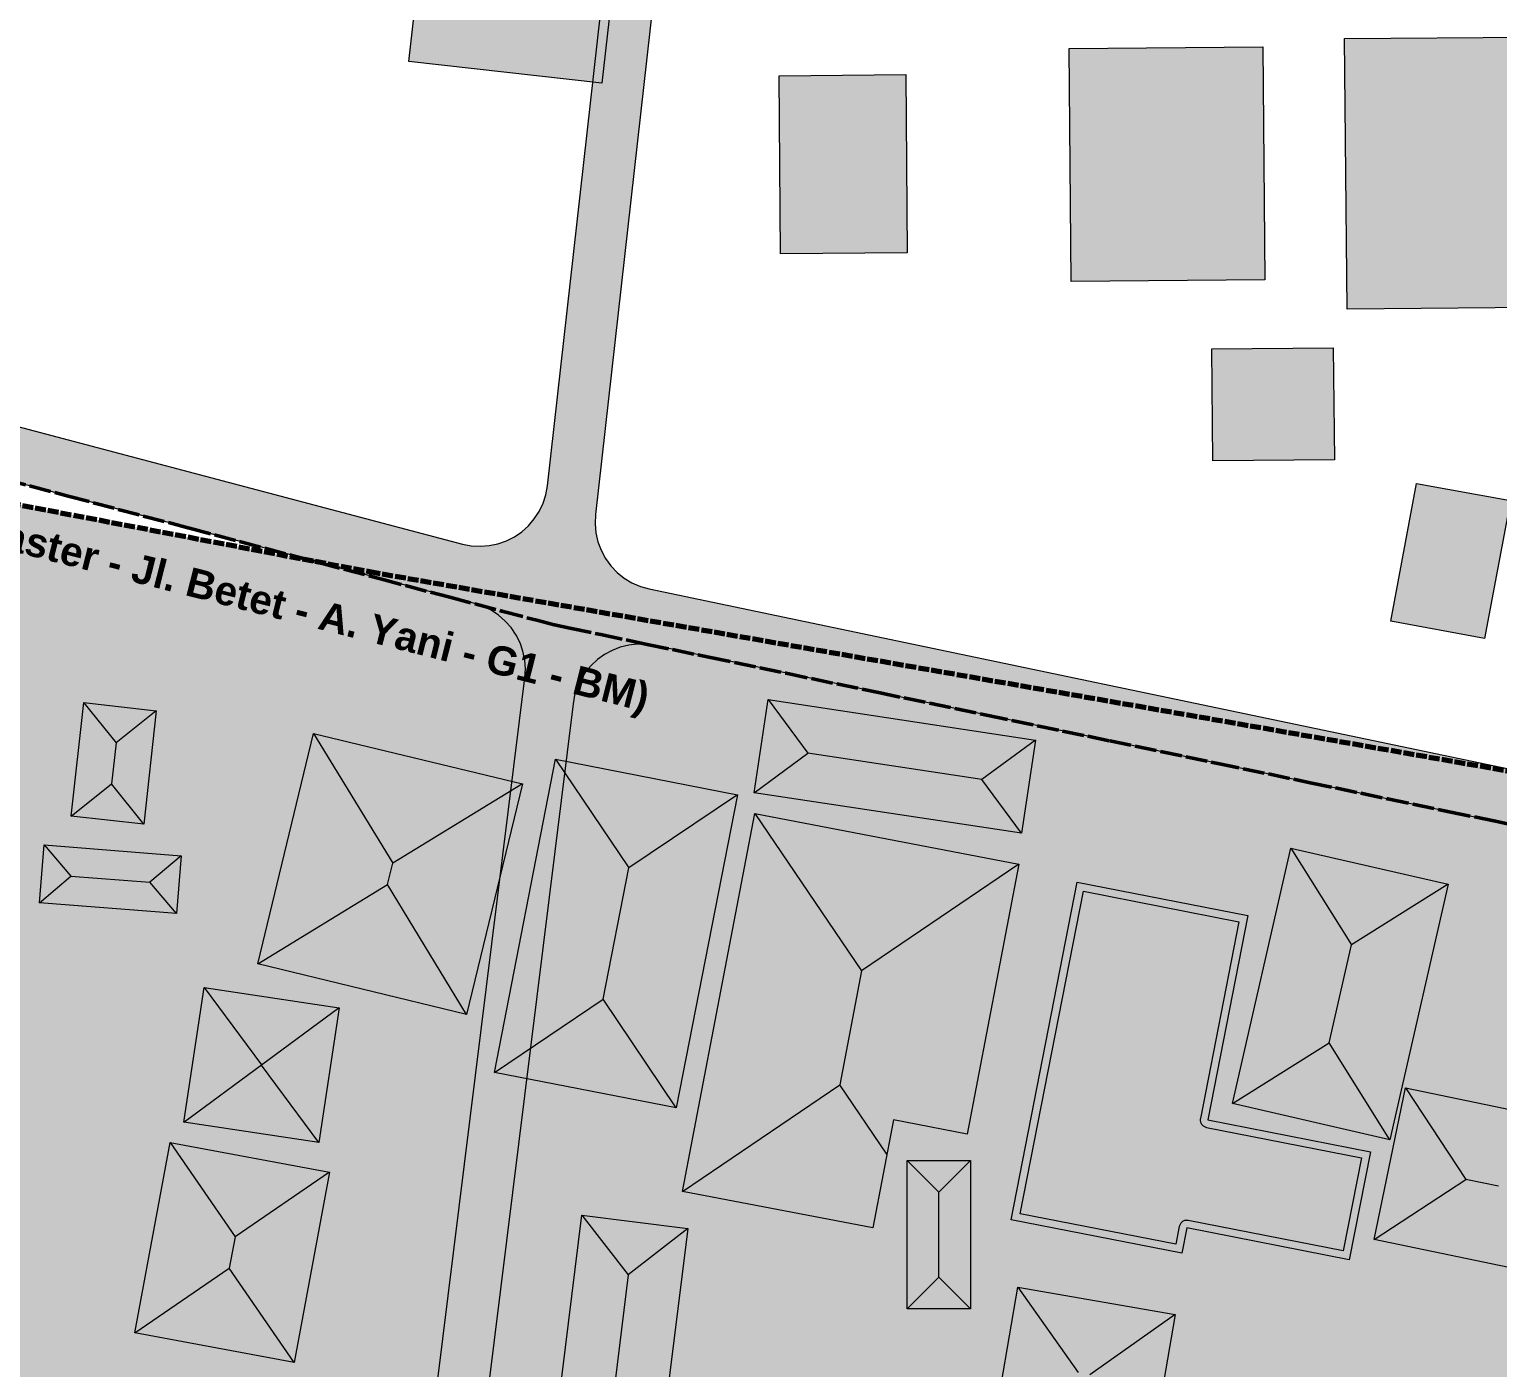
# Model space of a CAD drawing. Header units: metres. Extents: x 305909 to 307171, y 9156037 to 9156671.
# Drawn here: x 306657.2 to 306743.5, y 9156443.5 to 9156522.2 of the extents above; entities that cross this region are included whole.
import ezdxf

# ---------------------------------------------------------------- set-up
doc = ezdxf.new("R2010")
doc.units = ezdxf.units.M
doc.linetypes.add('DASHED', pattern=[1.524, 1.27, -0.254])
doc.linetypes.add('DASHED2', pattern=[0.762, 0.635, -0.127])
for name, color, linetype, lineweight, true_color in [('B-BANGUNAN_PERMUKIMAN', 7, 'Continuous', 13, 0xf0cd8c), ('B-BAYANGAN', 7, 'Continuous', 0, 0x76786c), ('B-DELINEASI', 7, 'DASHED2', 70, 0xc800c8), ('J-PERKERASAN_JALAN', 7, 'Continuous', 9, 0x989896), ('K-BANGUNAN_LUAR_TAPAK', 7, 'Continuous', 9, 0xdedede), ('T-JALUR_DISTRIBUSI_BARANG', 7, 'DASHED', 50, 0x7832aa), ('Z-R', 7, 'Continuous', 0, 0xfaf4e6)]:
    doc.layers.add(name, color=color, linetype=linetype, lineweight=lineweight, true_color=true_color)
doc.styles.add('ARIALB', font='arialbd.ttf')

msp = doc.modelspace()

# ---------------------------------------------------------------- hatches: boundary and pattern name
at = {"layer": 'B-BANGUNAN_PERMUKIMAN', "true_color": 0xe7865c}
h = msp.add_hatch(color=23, dxfattribs=at)
h.dxf.hatch_style = 1
h.paths.add_polyline_path([(306660.367, 9156482.572), (306662.262, 9156480.204), (306661.995, 9156477.799), (306659.627, 9156475.905), (306659.627, 9156475.905), (306660.367, 9156482.572)])
at = {"layer": 'B-BANGUNAN_PERMUKIMAN', "true_color": 0xe2835a}
h = msp.add_hatch(color=23, dxfattribs=at)
h.dxf.hatch_style = 1
h.paths.add_polyline_path([(306662.262, 9156480.204), (306660.367, 9156482.572), (306664.63, 9156482.099), (306662.262, 9156480.204)])
at = {"layer": 'B-BANGUNAN_PERMUKIMAN', "true_color": 0xe8875c}
h = msp.add_hatch(color=23, dxfattribs=at)
h.dxf.hatch_style = 1
h.paths.add_polyline_path([(306702.939, 9156479.602), (306699.785, 9156477.278), (306700.615, 9156482.756), (306702.939, 9156479.602)])
at = {"layer": 'B-BANGUNAN_PERMUKIMAN', "true_color": 0xe18359}
h = msp.add_hatch(color=23, dxfattribs=at)
h.dxf.hatch_style = 1
h.paths.add_polyline_path([(306716.33, 9156480.376), (306713.176, 9156478.051), (306702.939, 9156479.602), (306700.615, 9156482.756), (306700.615, 9156482.757), (306716.33, 9156480.376)])
at = {"layer": 'B-BANGUNAN_PERMUKIMAN', "true_color": 0xb46947}
h = msp.add_hatch(color=35, dxfattribs=at)
h.dxf.hatch_style = 1
h.paths.add_polyline_path([(306661.995, 9156477.799), (306662.262, 9156480.204), (306664.63, 9156482.099), (306663.889, 9156475.432), (306661.995, 9156477.799)])
at = {"layer": 'B-BANGUNAN_PERMUKIMAN', "true_color": 0xea885d}
h = msp.add_hatch(color=23, dxfattribs=at)
h.dxf.hatch_style = 1
h.paths.add_polyline_path([(306678.533, 9156473.143), (306678.226, 9156471.874), (306670.6, 9156467.222), (306673.881, 9156480.769), (306678.533, 9156473.143)])
at = {"layer": 'B-BANGUNAN_PERMUKIMAN', "true_color": 0xdf8158}
h = msp.add_hatch(color=23, dxfattribs=at)
h.dxf.hatch_style = 1
h.paths.add_polyline_path([(306678.533, 9156473.143), (306673.881, 9156480.769), (306673.881, 9156480.769), (306686.158, 9156477.795), (306678.533, 9156473.143)])
at = {"layer": 'B-BANGUNAN_PERMUKIMAN', "true_color": 0xb36847}
h = msp.add_hatch(color=25, dxfattribs=at)
h.dxf.hatch_style = 1
h.paths.add_polyline_path([(306713.176, 9156478.051), (306716.33, 9156480.376), (306715.5, 9156474.897), (306715.5, 9156474.897), (306713.176, 9156478.051)])
at = {"layer": 'B-BANGUNAN_PERMUKIMAN', "true_color": 0xe9875c}
h = msp.add_hatch(color=23, dxfattribs=at)
h.dxf.hatch_style = 1
h.paths.add_polyline_path([(306688.111, 9156479.25), (306692.414, 9156472.858), (306690.905, 9156465.137), (306684.513, 9156460.835), (306684.513, 9156460.835), (306688.111, 9156479.25)])
at = {"layer": 'B-BANGUNAN_PERMUKIMAN', "true_color": 0xe08259}
h = msp.add_hatch(color=23, dxfattribs=at)
h.dxf.hatch_style = 1
h.paths.add_polyline_path([(306698.806, 9156477.16), (306698.806, 9156477.16), (306692.414, 9156472.858), (306688.111, 9156479.25), (306698.806, 9156477.16)])
at = {"layer": 'B-BANGUNAN_PERMUKIMAN', "true_color": 0xba6c4a}
h = msp.add_hatch(color=35, dxfattribs=at)
h.dxf.hatch_style = 1
h.paths.add_polyline_path([(306702.939, 9156479.602), (306713.176, 9156478.051), (306715.5, 9156474.897), (306699.785, 9156477.278), (306702.939, 9156479.602)])
at = {"layer": 'B-BANGUNAN_PERMUKIMAN', "true_color": 0xb96c49}
h = msp.add_hatch(color=35, dxfattribs=at)
h.dxf.hatch_style = 1
h.paths.add_polyline_path([(306661.995, 9156477.799), (306663.889, 9156475.432), (306663.889, 9156475.432), (306659.627, 9156475.905), (306661.995, 9156477.799)])
at = {"layer": 'B-BANGUNAN_PERMUKIMAN', "true_color": 0xb16746}
h = msp.add_hatch(color=25, dxfattribs=at)
h.dxf.hatch_style = 1
h.paths.add_polyline_path([(306682.877, 9156464.249), (306678.226, 9156471.874), (306678.533, 9156473.143), (306686.158, 9156477.795), (306682.877, 9156464.249)])
at = {"layer": 'B-BANGUNAN_PERMUKIMAN', "true_color": 0xb26847}
h = msp.add_hatch(color=25, dxfattribs=at)
h.dxf.hatch_style = 1
h.paths.add_polyline_path([(306690.905, 9156465.137), (306692.414, 9156472.858), (306698.806, 9156477.16), (306695.207, 9156458.745), (306690.905, 9156465.137)])
at = {"layer": 'B-BANGUNAN_PERMUKIMAN', "true_color": 0xe5855b}
h = msp.add_hatch(color=23, dxfattribs=at)
h.dxf.hatch_style = 1
h.paths.add_polyline_path([(306699.823, 9156476.054), (306706.1, 9156466.809), (306704.819, 9156460.108), (306695.574, 9156453.83), (306696.789, 9156460.183), (306697.864, 9156465.808), (306699.823, 9156476.054)])
at = {"layer": 'B-BANGUNAN_PERMUKIMAN', "true_color": 0xde8158}
h = msp.add_hatch(color=23, dxfattribs=at)
h.dxf.hatch_style = 1
h.paths.add_polyline_path([(306706.1, 9156466.809), (306699.823, 9156476.054), (306715.345, 9156473.086), (306715.345, 9156473.086), (306706.1, 9156466.809)])
at = {"layer": 'B-BANGUNAN_PERMUKIMAN', "true_color": 0xe7865b}
h = msp.add_hatch(color=23, dxfattribs=at)
h.dxf.hatch_style = 1
h.paths.add_polyline_path([(306659.604, 9156472.378), (306657.77, 9156470.813), (306658.039, 9156474.212), (306659.604, 9156472.378)])
at = {"layer": 'B-BANGUNAN_PERMUKIMAN', "true_color": 0xe3845a}
h = msp.add_hatch(color=23, dxfattribs=at)
h.dxf.hatch_style = 1
h.paths.add_polyline_path([(306664.248, 9156472.012), (306659.604, 9156472.378), (306658.039, 9156474.212), (306658.039, 9156474.212), (306666.082, 9156473.577), (306664.248, 9156472.012)])
at = {"layer": 'B-BANGUNAN_PERMUKIMAN', "true_color": 0xe9885d}
h = msp.add_hatch(color=23, dxfattribs=at)
h.dxf.hatch_style = 1
h.paths.add_polyline_path([(306731.343, 9156474.021), (306734.913, 9156468.33), (306733.595, 9156462.572), (306727.904, 9156459.002), (306727.904, 9156459.002), (306731.343, 9156474.021)])
at = {"layer": 'B-BANGUNAN_PERMUKIMAN', "true_color": 0xdf8258}
h = msp.add_hatch(color=23, dxfattribs=at)
h.dxf.hatch_style = 1
h.paths.add_polyline_path([(306740.603, 9156471.9), (306734.913, 9156468.33), (306731.343, 9156474.021), (306740.603, 9156471.9)])
at = {"layer": 'B-BANGUNAN_PERMUKIMAN', "true_color": 0xb46948}
h = msp.add_hatch(color=35, dxfattribs=at)
h.dxf.hatch_style = 1
h.paths.add_polyline_path([(306665.813, 9156470.178), (306664.248, 9156472.012), (306666.082, 9156473.577), (306666.082, 9156473.577), (306665.813, 9156470.178)])
at = {"layer": 'B-BANGUNAN_PERMUKIMAN', "true_color": 0xb06646}
h = msp.add_hatch(color=25, dxfattribs=at)
h.dxf.hatch_style = 1
h.paths.add_polyline_path([(306704.819, 9156460.108), (306706.1, 9156466.809), (306715.345, 9156473.086), (306712.311, 9156457.216), (306707.969, 9156458.046), (306707.584, 9156456.035), (306704.819, 9156460.108)])
at = {"layer": 'B-BANGUNAN_PERMUKIMAN', "true_color": 0xb86b49}
h = msp.add_hatch(color=35, dxfattribs=at)
h.dxf.hatch_style = 1
h.paths.add_polyline_path([(306657.77, 9156470.813), (306659.604, 9156472.378), (306664.248, 9156472.012), (306665.813, 9156470.178), (306657.77, 9156470.813)])
at = {"layer": 'B-BANGUNAN_PERMUKIMAN', "true_color": 0xbc6e4b}
h = msp.add_hatch(color=13, dxfattribs=at)
h.dxf.hatch_style = 1
h.paths.add_polyline_path([(306678.226, 9156471.874), (306682.877, 9156464.249), (306670.6, 9156467.222), (306678.226, 9156471.874)])
at = {"layer": 'B-BANGUNAN_PERMUKIMAN', "true_color": 0xce7852}
h = msp.add_hatch(color=23, dxfattribs=at)
h.dxf.hatch_style = 1
h.paths.add_polyline_path([(306736.019, 9156456.174), (306734.774, 9156449.822), (306725.224, 9156451.693), (306724.933, 9156450.209), (306714.899, 9156452.175), (306718.788, 9156472.019), (306728.823, 9156470.053), (306726.469, 9156458.046), (306736.019, 9156456.174)])
at = {"layer": 'B-BANGUNAN_PERMUKIMAN', "true_color": 0xb26746}
h = msp.add_hatch(color=25, dxfattribs=at)
h.dxf.hatch_style = 1
h.paths.add_polyline_path([(306733.595, 9156462.572), (306734.913, 9156468.33), (306740.603, 9156471.9), (306737.164, 9156456.882), (306733.595, 9156462.572)])
at = {"layer": 'B-BANGUNAN_PERMUKIMAN', "true_color": 0xe8875c}
h = msp.add_hatch(color=23, dxfattribs=at)
h.dxf.hatch_style = 1
h.paths.add_polyline_path([(306670.806, 9156461.273), (306666.25, 9156457.905), (306667.438, 9156465.829), (306670.806, 9156461.273)])
at = {"layer": 'B-BANGUNAN_PERMUKIMAN', "true_color": 0xe18359}
h = msp.add_hatch(color=23, dxfattribs=at)
h.dxf.hatch_style = 1
h.paths.add_polyline_path([(306670.819, 9156461.271), (306670.806, 9156461.273), (306667.438, 9156465.829), (306667.438, 9156465.829), (306675.376, 9156464.639), (306670.819, 9156461.271)])
at = {"layer": 'B-BANGUNAN_PERMUKIMAN', "true_color": 0xbb6d4a}
h = msp.add_hatch(color=13, dxfattribs=at)
h.dxf.hatch_style = 1
h.paths.add_polyline_path([(306690.905, 9156465.137), (306695.207, 9156458.745), (306684.513, 9156460.835), (306690.905, 9156465.137)])
at = {"layer": 'B-BANGUNAN_PERMUKIMAN', "true_color": 0xb36847}
h = msp.add_hatch(color=25, dxfattribs=at)
h.dxf.hatch_style = 1
h.paths.add_polyline_path([(306670.819, 9156461.271), (306675.376, 9156464.639), (306674.187, 9156456.714), (306670.819, 9156461.271)])
at = {"layer": 'B-BANGUNAN_PERMUKIMAN', "true_color": 0xbc6d4b}
h = msp.add_hatch(color=13, dxfattribs=at)
h.dxf.hatch_style = 1
h.paths.add_polyline_path([(306733.595, 9156462.572), (306737.164, 9156456.882), (306737.164, 9156456.881), (306727.904, 9156459.002), (306733.595, 9156462.572)])
at = {"layer": 'B-BANGUNAN_PERMUKIMAN', "true_color": 0xba6c4a}
h = msp.add_hatch(color=35, dxfattribs=at)
h.dxf.hatch_style = 1
h.paths.add_polyline_path([(306666.25, 9156457.905), (306666.25, 9156457.905), (306670.806, 9156461.273), (306670.819, 9156461.271), (306674.187, 9156456.714), (306666.25, 9156457.905)])
h = msp.add_hatch(color=35, dxfattribs=at)
h.dxf.hatch_style = 1
h.paths.add_polyline_path([(306704.819, 9156460.108), (306707.584, 9156456.035), (306706.754, 9156451.693), (306695.574, 9156453.83), (306704.819, 9156460.108)])
at = {"layer": 'B-BANGUNAN_PERMUKIMAN', "true_color": 0xe9885c}
h = msp.add_hatch(color=23, dxfattribs=at)
h.dxf.hatch_style = 1
h.paths.add_polyline_path([(306738.093, 9156459.93), (306738.093, 9156459.93), (306741.626, 9156454.549), (306736.244, 9156451.016), (306738.093, 9156459.93)])
at = {"layer": 'B-BANGUNAN_PERMUKIMAN', "true_color": 0xe08259}
h = msp.add_hatch(color=23, dxfattribs=at)
h.dxf.hatch_style = 1
h.paths.add_polyline_path([(306743.559, 9156454.148), (306741.626, 9156454.549), (306738.093, 9156459.93), (306748.94, 9156457.682), (306743.559, 9156454.148)])
at = {"layer": 'B-BANGUNAN_PERMUKIMAN', "true_color": 0xe9875c}
h = msp.add_hatch(color=23, dxfattribs=at)
h.dxf.hatch_style = 1
h.paths.add_polyline_path([(306669.262, 9156451.165), (306668.92, 9156449.335), (306663.364, 9156445.525), (306665.452, 9156456.722), (306669.262, 9156451.165)])
at = {"layer": 'B-BANGUNAN_PERMUKIMAN', "true_color": 0xe08259}
h = msp.add_hatch(color=23, dxfattribs=at)
h.dxf.hatch_style = 1
h.paths.add_polyline_path([(306669.262, 9156451.165), (306665.452, 9156456.722), (306674.818, 9156454.975), (306669.262, 9156451.165)])
at = {"layer": 'B-BANGUNAN_PERMUKIMAN', "true_color": 0xe5855b}
h = msp.add_hatch(color=23, dxfattribs=at)
h.dxf.hatch_style = 1
h.paths.add_polyline_path([(306708.782, 9156455.668), (306710.648, 9156453.803), (306710.648, 9156448.802), (306708.782, 9156446.937), (306708.782, 9156455.668)])
h = msp.add_hatch(color=23, dxfattribs=at)
h.dxf.hatch_style = 1
h.paths.add_polyline_path([(306712.513, 9156455.668), (306710.648, 9156453.803), (306708.782, 9156455.668), (306712.513, 9156455.668)])
at = {"layer": 'B-BANGUNAN_PERMUKIMAN', "true_color": 0xb66a48}
h = msp.add_hatch(color=35, dxfattribs=at)
h.dxf.hatch_style = 1
h.paths.add_polyline_path([(306712.513, 9156446.937), (306710.648, 9156448.802), (306710.648, 9156453.803), (306712.513, 9156455.668), (306712.513, 9156446.937)])
at = {"layer": 'B-BANGUNAN_PERMUKIMAN', "true_color": 0xb26847}
h = msp.add_hatch(color=25, dxfattribs=at)
h.dxf.hatch_style = 1
h.paths.add_polyline_path([(306672.73, 9156443.779), (306668.92, 9156449.335), (306669.262, 9156451.165), (306674.818, 9156454.975), (306672.73, 9156443.779)])
at = {"layer": 'B-BANGUNAN_PERMUKIMAN', "true_color": 0xbb6d4a}
h = msp.add_hatch(color=13, dxfattribs=at)
h.dxf.hatch_style = 1
h.paths.add_polyline_path([(306736.244, 9156451.016), (306741.626, 9156454.549), (306743.559, 9156454.148), (306747.092, 9156448.768), (306747.092, 9156448.767), (306736.244, 9156451.016)])
at = {"layer": 'B-BANGUNAN_PERMUKIMAN', "true_color": 0xe7875c}
h = msp.add_hatch(color=23, dxfattribs=at)
h.dxf.hatch_style = 1
h.paths.add_polyline_path([(306692.384, 9156448.944), (306691.406, 9156441.03), (306687.915, 9156438.307), (306687.915, 9156438.307), (306689.661, 9156452.435), (306689.661, 9156452.435), (306692.384, 9156448.944)])
at = {"layer": 'B-BANGUNAN_PERMUKIMAN', "true_color": 0xe2835a}
h = msp.add_hatch(color=23, dxfattribs=at)
h.dxf.hatch_style = 1
h.paths.add_polyline_path([(306692.384, 9156448.944), (306689.661, 9156452.435), (306695.875, 9156451.667), (306692.384, 9156448.944)])
at = {"layer": 'B-BANGUNAN_PERMUKIMAN', "true_color": 0xb46847}
h = msp.add_hatch(color=25, dxfattribs=at)
h.dxf.hatch_style = 1
h.paths.add_polyline_path([(306694.129, 9156437.539), (306691.406, 9156441.03), (306692.384, 9156448.944), (306695.875, 9156451.667), (306694.129, 9156437.539)])
at = {"layer": 'B-BANGUNAN_PERMUKIMAN', "true_color": 0xbb6d4a}
h = msp.add_hatch(color=13, dxfattribs=at)
h.dxf.hatch_style = 1
h.paths.add_polyline_path([(306663.364, 9156445.525), (306663.364, 9156445.525), (306668.92, 9156449.335), (306672.73, 9156443.779), (306663.364, 9156445.525)])
at = {"layer": 'B-BANGUNAN_PERMUKIMAN', "true_color": 0xb66a48}
h = msp.add_hatch(color=35, dxfattribs=at)
h.dxf.hatch_style = 1
h.paths.add_polyline_path([(306710.648, 9156448.802), (306712.513, 9156446.937), (306708.782, 9156446.937), (306710.648, 9156448.802)])
at = {"layer": 'B-BANGUNAN_PERMUKIMAN', "true_color": 0xe8875c}
h = msp.add_hatch(color=23, dxfattribs=at)
h.dxf.hatch_style = 1
h.paths.add_polyline_path([(306718.842, 9156443.186), (306713.821, 9156439.639), (306715.296, 9156448.206), (306718.842, 9156443.186)])
at = {"layer": 'B-BANGUNAN_PERMUKIMAN', "true_color": 0xe18359}
h = msp.add_hatch(color=23, dxfattribs=at)
h.dxf.hatch_style = 1
h.paths.add_polyline_path([(306724.549, 9156446.614), (306719.528, 9156443.067), (306718.842, 9156443.186), (306715.296, 9156448.206), (306715.296, 9156448.207), (306724.549, 9156446.614)])
at = {"layer": 'B-BANGUNAN_PERMUKIMAN', "true_color": 0xb36847}
h = msp.add_hatch(color=25, dxfattribs=at)
h.dxf.hatch_style = 1
h.paths.add_polyline_path([(306723.074, 9156438.047), (306723.074, 9156438.047), (306719.528, 9156443.067), (306724.549, 9156446.614), (306723.074, 9156438.047)])
at = {"layer": 'B-BAYANGAN', "true_color": 0x76786c}
h = msp.add_hatch(color=8, dxfattribs=at)
h.dxf.hatch_style = 1
h.paths.add_polyline_path([(306665.38, 9156481.349), (306664.639, 9156474.682), (306660.376, 9156475.155), (306661.117, 9156481.823), (306665.38, 9156481.349)])
h = msp.add_hatch(color=8, dxfattribs=at)
h.dxf.hatch_style = 1
h.paths.add_polyline_path([(306717.081, 9156479.625), (306716.251, 9156474.147), (306700.535, 9156476.528), (306701.365, 9156482.007), (306717.081, 9156479.625)])
h = msp.add_hatch(color=8, dxfattribs=at)
h.dxf.hatch_style = 1
h.paths.add_polyline_path([(306686.908, 9156477.045), (306683.628, 9156463.499), (306671.35, 9156466.472), (306674.631, 9156480.019), (306686.908, 9156477.045)])
h = msp.add_hatch(color=8, dxfattribs=at)
h.dxf.hatch_style = 1
h.paths.add_polyline_path([(306699.556, 9156476.41), (306695.957, 9156457.995), (306685.263, 9156460.085), (306688.861, 9156478.5), (306699.556, 9156476.41)])
h = msp.add_hatch(color=8, dxfattribs=at)
h.dxf.hatch_style = 1
h.paths.add_polyline_path([(306716.095, 9156472.337), (306713.061, 9156456.466), (306708.719, 9156457.296), (306707.504, 9156450.943), (306696.324, 9156453.08), (306697.539, 9156459.433), (306700.573, 9156475.304), (306716.095, 9156472.337)])
h = msp.add_hatch(color=8, dxfattribs=at)
h.dxf.hatch_style = 1
h.paths.add_polyline_path([(306666.832, 9156472.827), (306666.564, 9156469.428), (306658.52, 9156470.063), (306658.789, 9156473.462), (306666.832, 9156472.827)])
h = msp.add_hatch(color=8, dxfattribs=at)
h.dxf.hatch_style = 1
h.paths.add_polyline_path([(306741.353, 9156471.15), (306737.914, 9156456.131), (306728.653, 9156458.252), (306732.092, 9156473.271), (306741.353, 9156471.15)])
h = msp.add_hatch(color=8, dxfattribs=at)
h.dxf.hatch_style = 1
h.paths.add_polyline_path([(306736.769, 9156455.424), (306735.524, 9156449.072), (306725.974, 9156450.943), (306725.683, 9156449.459), (306715.649, 9156451.425), (306719.538, 9156471.269), (306729.573, 9156469.303), (306727.219, 9156457.296), (306736.769, 9156455.424)])
h = msp.add_hatch(color=8, dxfattribs=at)
h.dxf.hatch_style = 1
h.paths.add_polyline_path([(306676.126, 9156463.889), (306674.937, 9156455.964), (306666.999, 9156457.155), (306668.188, 9156465.079), (306676.126, 9156463.889)])
h = msp.add_hatch(color=8, dxfattribs=at)
h.dxf.hatch_style = 1
h.paths.add_polyline_path([(306749.69, 9156456.932), (306747.842, 9156448.017), (306736.994, 9156450.266), (306738.842, 9156459.181), (306749.69, 9156456.932)])
h = msp.add_hatch(color=8, dxfattribs=at)
h.dxf.hatch_style = 1
h.paths.add_polyline_path([(306675.568, 9156454.225), (306673.48, 9156443.029), (306664.114, 9156444.775), (306666.202, 9156455.972), (306675.568, 9156454.225)])
h = msp.add_hatch(color=8, dxfattribs=at)
h.dxf.hatch_style = 1
h.paths.add_polyline_path([(306713.263, 9156446.187), (306709.532, 9156446.187), (306709.532, 9156454.918), (306713.263, 9156454.918), (306713.263, 9156446.187)])
h = msp.add_hatch(color=8, dxfattribs=at)
h.dxf.hatch_style = 1
h.paths.add_polyline_path([(306696.625, 9156450.917), (306694.879, 9156436.789), (306688.665, 9156437.557), (306690.411, 9156451.685), (306696.625, 9156450.917)])
h = msp.add_hatch(color=8, dxfattribs=at)
h.dxf.hatch_style = 1
h.paths.add_polyline_path([(306725.299, 9156445.864), (306723.825, 9156437.297), (306714.571, 9156438.889), (306716.046, 9156447.457), (306725.299, 9156445.864)])
at = {"layer": 'J-PERKERASAN_JALAN', "true_color": 0x989896}
h = msp.add_hatch(color=252, dxfattribs=at)
h.dxf.hatch_style = 1
h.paths.add_polyline_path([(306644.846, 9156501.891), (306682.628, 9156491.9), (306683.147, 9156491.799), (306683.674, 9156491.767), (306684.2, 9156491.805), (306684.718, 9156491.912), (306685.216, 9156492.086), (306685.687, 9156492.324), (306686.123, 9156492.622), (306686.516, 9156492.975), (306686.858, 9156493.377), (306687.145, 9156493.82), (306687.371, 9156494.297), (306687.532, 9156494.8), (306687.626, 9156495.32), (306695.984, 9156569.63), (306695.989, 9156569.68), (306698.582, 9156595.648), (306698.6, 9156596.174), (306698.548, 9156596.698), (306698.428, 9156597.211), (306698.242, 9156597.704), (306697.992, 9156598.168), (306697.684, 9156598.595), (306697.322, 9156598.978), (306696.913, 9156599.31), (306696.464, 9156599.585), (306695.982, 9156599.799), (306695.477, 9156599.948), (306694.957, 9156600.029), (306670.552, 9156602.201), (306670.518, 9156602.204), (306670.5, 9156602.206), (306670.466, 9156602.21), (306657.245, 9156603.85), (306657.037, 9156603.87), (306645.006, 9156604.728), (306644.988, 9156604.729), (306644.846, 9156604.739), (306644.846, 9156621.261), (306646.404, 9156640), (306649.414, 9156640), (306647.057, 9156611.647), (306647.048, 9156611.12), (306647.108, 9156610.596), (306647.237, 9156610.085), (306647.432, 9156609.595), (306647.689, 9156609.135), (306648.005, 9156608.713), (306648.374, 9156608.336), (306648.789, 9156608.011), (306649.243, 9156607.743), (306649.728, 9156607.538), (306650.236, 9156607.397), (306650.758, 9156607.325), (306657.367, 9156606.854), (306657.419, 9156606.85), (306657.445, 9156606.847), (306657.497, 9156606.842), (306665.344, 9156605.868), (306665.869, 9156605.838), (306666.394, 9156605.877), (306666.909, 9156605.984), (306667.406, 9156606.159), (306667.875, 9156606.397), (306668.309, 9156606.694), (306668.701, 9156607.046), (306669.043, 9156607.446), (306669.329, 9156607.888), (306669.555, 9156608.363), (306669.716, 9156608.864), (306669.81, 9156609.382), (306673.323, 9156640), (306676.343, 9156640), (306672.801, 9156609.131), (306672.776, 9156608.6), (306672.821, 9156608.07), (306672.936, 9156607.551), (306673.119, 9156607.051), (306673.367, 9156606.581), (306673.675, 9156606.147), (306674.037, 9156605.758), (306674.448, 9156605.421), (306674.9, 9156605.141), (306675.385, 9156604.924), (306675.895, 9156604.773), (306676.421, 9156604.69), (306695.455, 9156602.997), (306695.967, 9156602.984), (306696.477, 9156603.037), (306696.976, 9156603.155), (306697.455, 9156603.336), (306697.908, 9156603.576), (306698.326, 9156603.873), (306698.703, 9156604.22), (306699.032, 9156604.613), (306699.309, 9156605.044), (306699.528, 9156605.508), (306699.686, 9156605.996), (306699.78, 9156606.499), (306703.845, 9156640), (306706.867, 9156640), (306702.827, 9156606.709), (306702.798, 9156606.205), (306702.833, 9156605.702), (306702.931, 9156605.207), (306703.09, 9156604.728), (306703.308, 9156604.273), (306703.582, 9156603.849), (306703.907, 9156603.463), (306704.278, 9156603.121), (306704.689, 9156602.828), (306705.134, 9156602.59), (306705.605, 9156602.409), (306706.096, 9156602.289), (306706.597, 9156602.232), (306734.805, 9156600.812), (306735.341, 9156600.821), (306735.872, 9156600.902), (306736.387, 9156601.053), (306736.877, 9156601.271), (306737.333, 9156601.554), (306737.748, 9156601.894), (306738.113, 9156602.288), (306738.422, 9156602.726), (306738.67, 9156603.202), (306738.852, 9156603.707), (306738.964, 9156604.231), (306739.006, 9156604.766), (306739.208, 9156624.77), (306739.214, 9156624.897), (306739.218, 9156624.96), (306739.232, 9156625.087), (306739.378, 9156626.142), (306739.392, 9156626.229), (306739.431, 9156626.4), (306739.456, 9156626.484), (306739.711, 9156627.27), (306739.743, 9156627.363), (306739.812, 9156627.52), (306739.883, 9156627.648), (306739.981, 9156627.788), (306740.042, 9156627.864), (306740.45, 9156628.344), (306740.517, 9156628.418), (306740.644, 9156628.54), (306740.762, 9156628.632), (306740.888, 9156628.713), (306741.022, 9156628.78), (306741.186, 9156628.842), (306741.282, 9156628.871), (306741.894, 9156629.037), (306741.984, 9156629.059), (306742.165, 9156629.09), (306742.257, 9156629.1), (306742.92, 9156629.153), (306742.958, 9156629.155), (306742.978, 9156629.157), (306743.016, 9156629.158), (306746.832, 9156629.316), (306746.832, 9156624.748), (306746.627, 9156624.785), (306746.112, 9156624.811), (306745.599, 9156624.77), (306745.094, 9156624.664), (306744.608, 9156624.494), (306744.148, 9156624.263), (306743.721, 9156623.975), (306743.334, 9156623.634), (306742.995, 9156623.246), (306742.709, 9156622.818), (306742.479, 9156622.357), (306742.311, 9156621.87), (306742.207, 9156621.366), (306742.169, 9156620.852), (306742.009, 9156605.084), (306742.036, 9156604.578), (306742.127, 9156604.079), (306742.281, 9156603.595), (306742.494, 9156603.135), (306742.764, 9156602.705), (306743.086, 9156602.313), (306743.455, 9156601.965), (306743.865, 9156601.667), (306744.31, 9156601.423), (306744.782, 9156601.237), (306745.274, 9156601.112), (306745.778, 9156601.051), (306746.285, 9156601.053), (306746.832, 9156601.091), (306746.832, 9156598.084), (306740.557, 9156597.65), (306740.55, 9156597.65), (306739.623, 9156597.584), (306739.502, 9156597.579), (306739.441, 9156597.578), (306739.32, 9156597.581), (306705.781, 9156599.269), (306705.274, 9156599.263), (306704.772, 9156599.192), (306704.283, 9156599.059), (306703.815, 9156598.864), (306703.375, 9156598.612), (306702.971, 9156598.307), (306702.609, 9156597.952), (306702.294, 9156597.555), (306702.032, 9156597.121), (306701.827, 9156596.658), (306701.682, 9156596.172), (306701.6, 9156595.672), (306698.971, 9156569.354), (306698.97, 9156569.345), (306698.968, 9156569.32), (306690.454, 9156493.625), (306690.43, 9156493.089), (306690.478, 9156492.555), (306690.597, 9156492.032), (306690.785, 9156491.529), (306691.038, 9156491.057), (306691.353, 9156490.622), (306691.723, 9156490.233), (306692.141, 9156489.897), (306692.601, 9156489.621), (306693.093, 9156489.408), (306693.61, 9156489.263), (306746.584, 9156478.174), (306746.832, 9156478.131), (306746.832, 9156474.899), (306746.254, 9156474.979), (306746.187, 9156474.99), (306746.147, 9156474.997), (306746.081, 9156475.01), (306693.923, 9156485.928), (306693.42, 9156486.001), (306692.911, 9156486.008), (306692.406, 9156485.952), (306691.912, 9156485.831), (306691.437, 9156485.649), (306690.989, 9156485.409), (306690.575, 9156485.113), (306690.202, 9156484.767), (306689.876, 9156484.377), (306689.603, 9156483.949), (306689.385, 9156483.489), (306689.228, 9156483.005), (306689.134, 9156482.506), (306680.222, 9156410.677), (306675.974, 9156376.463), (306675.956, 9156376.284), (306671.777, 9156323.14), (306671.77, 9156322.633), (306671.826, 9156322.13), (306671.946, 9156321.638), (306672.127, 9156321.165), (306672.366, 9156320.718), (306672.66, 9156320.305), (306673.003, 9156319.933), (306673.391, 9156319.607), (306673.817, 9156319.333), (306674.274, 9156319.115), (306674.755, 9156318.956), (306675.252, 9156318.859), (306742.855, 9156310.121), (306742.925, 9156310.112), (306746.832, 9156309.677), (306746.832, 9156306.458), (306742.535, 9156306.936), (306742.507, 9156306.939), (306675.118, 9156315.65), (306674.596, 9156315.683), (306674.073, 9156315.648), (306673.56, 9156315.544), (306673.065, 9156315.375), (306672.596, 9156315.142), (306672.162, 9156314.85), (306671.769, 9156314.504), (306671.425, 9156314.109), (306671.135, 9156313.673), (306670.905, 9156313.203), (306670.738, 9156312.706), (306670.638, 9156312.193), (306658.158, 9156215.036), (306658.126, 9156214.508), (306658.163, 9156213.981), (306658.269, 9156213.463), (306658.443, 9156212.964), (306658.681, 9156212.492), (306658.979, 9156212.056), (306659.333, 9156211.663), (306659.734, 9156211.32), (306660.178, 9156211.032), (306660.656, 9156210.806), (306661.159, 9156210.645), (306661.679, 9156210.551), (306720.042, 9156203.993), (306720.074, 9156203.989), (306720.09, 9156203.987), (306720.122, 9156203.983), (306746.832, 9156200.101), (306746.832, 9156197.07), (306725.61, 9156200.154), (306725.102, 9156200.195), (306724.593, 9156200.171), (306724.091, 9156200.082), (306723.604, 9156199.931), (306723.141, 9156199.719), (306722.709, 9156199.45), (306722.314, 9156199.127), (306721.963, 9156198.758), (306721.662, 9156198.346), (306721.416, 9156197.9), (306721.229, 9156197.426), (306721.103, 9156196.932), (306721.041, 9156196.427), (306718.22, 9156147.695), (306718.204, 9156147.573), (306718.081, 9156147.572), (306715.348, 9156147.731), (306715.226, 9156147.746), (306715.225, 9156147.869), (306718.092, 9156197.386), (306718.089, 9156197.891), (306718.023, 9156198.392), (306717.894, 9156198.88), (306717.704, 9156199.349), (306717.457, 9156199.789), (306717.156, 9156200.195), (306716.807, 9156200.56), (306716.414, 9156200.878), (306715.985, 9156201.144), (306715.525, 9156201.354), (306715.043, 9156201.504), (306714.545, 9156201.592), (306655.828, 9156208.19), (306655.755, 9156208.199), (306655.718, 9156208.205), (306655.646, 9156208.217), (306644.846, 9156210.245), (306644.846, 9156213.297), (306650.508, 9156212.234), (306651.047, 9156212.17), (306651.589, 9156212.18), (306652.125, 9156212.263), (306652.645, 9156212.418), (306653.139, 9156212.642), (306653.598, 9156212.93), (306654.014, 9156213.278), (306654.38, 9156213.679), (306654.687, 9156214.126), (306654.931, 9156214.611), (306655.108, 9156215.124), (306655.213, 9156215.656), (306667.626, 9156312.291), (306667.658, 9156312.83), (306667.618, 9156313.369), (306667.505, 9156313.897), (306667.322, 9156314.406), (306667.072, 9156314.885), (306666.76, 9156315.326), (306666.391, 9156315.721), (306665.973, 9156316.063), (306665.512, 9156316.345), (306665.017, 9156316.562), (306664.498, 9156316.711), (306663.963, 9156316.789), (306650.646, 9156317.806), (306650.624, 9156317.808), (306650.61, 9156317.809), (306650.587, 9156317.811), (306644.846, 9156318.383), (306644.846, 9156321.599), (306650.851, 9156321.001), (306650.943, 9156320.993), (306664.514, 9156319.956), (306665.037, 9156319.95), (306665.556, 9156320.013), (306666.062, 9156320.142), (306666.547, 9156320.337), (306667.002, 9156320.593), (306667.42, 9156320.906), (306667.794, 9156321.271), (306668.117, 9156321.681), (306668.384, 9156322.131), (306668.59, 9156322.611), (306668.732, 9156323.114), (306668.807, 9156323.631), (306672.973, 9156376.62), (306672.977, 9156376.665), (306672.98, 9156376.687), (306672.985, 9156376.732), (306676.578, 9156405.674), (306676.609, 9156406.191), (306676.572, 9156406.708), (306676.469, 9156407.216), (306676.301, 9156407.706), (306676.071, 9156408.17), (306675.783, 9156408.6), (306675.442, 9156408.99), (306675.054, 9156409.333), (306674.624, 9156409.622), (306674.161, 9156409.854), (306673.672, 9156410.023), (306673.164, 9156410.128), (306650.07, 9156413.368), (306649.949, 9156413.393), (306649.958, 9156413.515), (306650.338, 9156416.227), (306650.364, 9156416.348), (306650.486, 9156416.338), (306673.408, 9156413.124), (306673.935, 9156413.085), (306674.463, 9156413.116), (306674.982, 9156413.216), (306675.483, 9156413.384), (306675.957, 9156413.617), (306676.397, 9156413.91), (306676.795, 9156414.259), (306677.142, 9156414.657), (306677.435, 9156415.097), (306677.667, 9156415.572), (306677.834, 9156416.073), (306677.933, 9156416.592), (306686.301, 9156484.039), (306686.331, 9156484.559), (306686.293, 9156485.08), (306686.188, 9156485.591), (306686.018, 9156486.084), (306685.784, 9156486.55), (306685.492, 9156486.982), (306685.146, 9156487.373), (306684.752, 9156487.715), (306684.317, 9156488.003), (306683.849, 9156488.232), (306683.354, 9156488.398), (306644.846, 9156498.581), (306644.846, 9156501.891)])
at = {"layer": 'K-BANGUNAN_LUAR_TAPAK', "true_color": 0xe8e8e6}
h = msp.add_hatch(color=254, dxfattribs=at)
h.dxf.hatch_style = 1
h.paths.add_polyline_path([(306681.079, 9156534.447), (306692.439, 9156533.177), (306690.83, 9156518.991), (306679.47, 9156520.261), (306681.079, 9156534.447)])
h = msp.add_hatch(color=254, dxfattribs=at)
h.dxf.hatch_style = 1
h.paths.add_polyline_path([(306718.31, 9156521.027), (306729.698, 9156521.129), (306729.819, 9156507.437), (306718.432, 9156507.335), (306718.31, 9156521.027)])
h = msp.add_hatch(color=254, dxfattribs=at)
h.dxf.hatch_style = 1
h.paths.add_polyline_path([(306734.507, 9156521.613), (306745.387, 9156521.701), (306745.529, 9156505.808), (306734.649, 9156505.709), (306734.507, 9156521.613)])
h = msp.add_hatch(color=254, dxfattribs=at)
h.dxf.hatch_style = 1
h.paths.add_polyline_path([(306701.246, 9156519.431), (306708.694, 9156519.495), (306708.78, 9156509.021), (306701.332, 9156508.958), (306701.246, 9156519.431)])
h = msp.add_hatch(color=254, dxfattribs=at)
h.dxf.hatch_style = 1
h.paths.add_polyline_path([(306726.702, 9156503.365), (306733.841, 9156503.427), (306733.901, 9156496.846), (306726.762, 9156496.784), (306726.702, 9156503.365)])
h = msp.add_hatch(color=254, dxfattribs=at)
h.dxf.hatch_style = 1
h.paths.add_polyline_path([(306744.251, 9156494.455), (306742.739, 9156486.353), (306737.228, 9156487.359), (306738.74, 9156495.461), (306744.251, 9156494.455)])
at = {"layer": 'T-JALUR_DISTRIBUSI_BARANG', "true_color": 0x7832aa}
h = msp.add_hatch(color=195, dxfattribs=at)
h.dxf.hatch_style = 1
h.paths.add_polyline_path([(306676.513, 9156490.194), (306673.267, 9156489.658), (306673.958, 9156492.268)])
at = {"layer": 'Z-R', "true_color": 0xe2eacc}
h = msp.add_hatch(color=254, dxfattribs=at)
h.dxf.hatch_style = 1
h.paths.add_polyline_path([(306499.604, 9156305.811), (306466.679, 9156301.994), (306472.882, 9156235.666), (306497.912, 9156229.062), (306526.804, 9156228.986), (306531.575, 9156219.919), (306532.491, 9156127.582), (306486.314, 9156132.333), (306393.989, 9156155.199), (306332.726, 9156171.593), (306288.72, 9156190.576), (306246.009, 9156220.776), (306216.24, 9156242.779), (306193.374, 9156263.487), (306160.586, 9156296.707), (306133.406, 9156338.556), (306127.354, 9156361.253), (306094.195, 9156358.842), (306090.504, 9156366.668), (306061.399, 9156428.371), (306035.152, 9156500.205), (306017.705, 9156550.308), (306008.214, 9156577.564), (306141.306, 9156568.881), (306165.696, 9156567.29), (306165.696, 9156567.29), (306200.223, 9156564.074), (306291.75, 9156555.548), (306369.455, 9156545.532), (306471.945, 9156528.538), (306458.481, 9156529.505), (306455.788, 9156529.715), (306453.061, 9156530.08), (306440, 9156532.835), (306440, 9156532.835), (306440, 9156532.835), (306440, 9156532.835), (306424.61, 9156536.081), (306424.61, 9156536.081), (306385.74, 9156542.791), (306385.74, 9156542.791), (306305.003, 9156549.608), (306305.003, 9156549.608), (306215.657, 9156559.53), (306215.657, 9156559.53), (306186.122, 9156560.815), (306186.122, 9156560.815), (306160.523, 9156563.133), (306160.523, 9156563.133), (306119.178, 9156567.786), (306119.178, 9156567.786), (306039.052, 9156573.455), (306039.052, 9156573.455), (306033.081, 9156573.806), (306033.081, 9156573.806), (306033.081, 9156573.806), (306051.45, 9156523.215), (306051.451, 9156523.214), (306060.206, 9156485.254), (306060.206, 9156485.254), (306060.207, 9156485.254), (306057.483, 9156485.596), (306070.599, 9156438.472), (306116.984, 9156440.275), (306147.963, 9156437.914), (306199.856, 9156410.566), (306230.346, 9156409.784), (306281.946, 9156409.003), (306338.236, 9156402.748), (306341.903, 9156461.433), (306341.903, 9156461.433), (306341.904, 9156461.433), (306343.891, 9156461.177), (306340.232, 9156402.624), (306340.209, 9156402.422), (306340.166, 9156402.225), (306340.103, 9156402.033), (306340.021, 9156401.848), (306339.921, 9156401.672), (306339.804, 9156401.507), (306339.67, 9156401.355), (306339.522, 9156401.217), (306339.361, 9156401.095), (306339.188, 9156400.99), (306339.006, 9156400.902), (306338.815, 9156400.834), (306338.619, 9156400.785), (306338.419, 9156400.757), (306338.217, 9156400.748), (306338.015, 9156400.76), (306281.82, 9156407.004), (306230.316, 9156407.785), (306230.295, 9156407.785), (306199.805, 9156408.567), (306199.621, 9156408.58), (306199.44, 9156408.61), (306199.262, 9156408.656), (306199.09, 9156408.719), (306198.923, 9156408.797), (306147.397, 9156435.951), (306116.947, 9156438.272), (306078.606, 9156436.782), (306089.35, 9156410.909), (306109.34, 9156371.439), (306114.245, 9156367.345), (306121.798, 9156366.048), (306134.087, 9156364.483), (306186.355, 9156362.595), (306279.564, 9156357.942), (306324.738, 9156355.991), (306351.562, 9156350.968), (306360, 9156400.449), (306360, 9156400.449), (306360, 9156380), (306360, 9156380), (306360, 9156380), (306440, 9156380), (306440, 9156380), (306440, 9156380), (306440, 9156340.326), (306440.226, 9156340.291), (306485.257, 9156338.295), (306492.355, 9156337.55), (306513.124, 9156334.559), (306536.031, 9156332.219), (306560, 9156329.629), (306560, 9156512.617), (306572.178, 9156510.306), (306677.166, 9156490.276), (306677.166, 9156490.276), (306764.133, 9156475.064), (306735.941, 9156145.416), (306694.109, 9156139.201), (306694.292, 9156206.558), (306623.212, 9156213.87), (306624.289, 9156242.595), (306556.388, 9156238.052), (306554.003, 9156281.952), (306509.625, 9156279.089), (306499.604, 9156305.811)])

# ---------------------------------------------------------------- linework, layer by layer
at = {"layer": 'B-BANGUNAN_PERMUKIMAN', "color": 17, "lineweight": 9, "true_color": 0x71422d}
for p, q in [((306660.367, 9156482.572), (306662.262, 9156480.204)), ((306700.615, 9156482.756), (306702.939, 9156479.602)), ((306664.63, 9156482.099), (306662.262, 9156480.204)), ((306673.881, 9156480.769), (306678.533, 9156473.143)), ((306662.262, 9156480.204), (306661.995, 9156477.799)), ((306716.33, 9156480.376), (306713.176, 9156478.051)), ((306688.111, 9156479.25), (306692.414, 9156472.858)), ((306699.785, 9156477.278), (306702.939, 9156479.602)), ((306713.176, 9156478.051), (306702.939, 9156479.602)), ((306715.5, 9156474.897), (306713.176, 9156478.051)), ((306659.627, 9156475.905), (306661.995, 9156477.799)), ((306663.889, 9156475.432), (306661.995, 9156477.799)), ((306686.158, 9156477.795), (306678.533, 9156473.143)), ((306698.806, 9156477.16), (306692.414, 9156472.858)), ((306699.823, 9156476.054), (306706.1, 9156466.809)), ((306658.039, 9156474.212), (306659.604, 9156472.378)), ((306731.343, 9156474.021), (306734.913, 9156468.33)), ((306666.082, 9156473.577), (306664.248, 9156472.012)), ((306678.226, 9156471.874), (306678.533, 9156473.143)), ((306690.905, 9156465.137), (306692.414, 9156472.858)), ((306715.345, 9156473.086), (306706.1, 9156466.809)), ((306657.77, 9156470.813), (306659.604, 9156472.378)), ((306659.604, 9156472.378), (306664.248, 9156472.012)), ((306665.813, 9156470.178), (306664.248, 9156472.012)), ((306670.6, 9156467.222), (306678.226, 9156471.874)), ((306682.877, 9156464.249), (306678.226, 9156471.874)), ((306740.603, 9156471.9), (306734.913, 9156468.33)), ((306733.595, 9156462.572), (306734.913, 9156468.33)), ((306706.1, 9156466.809), (306704.819, 9156460.108)), ((306667.438, 9156465.829), (306670.806, 9156461.273)), ((306684.513, 9156460.835), (306690.905, 9156465.137)), ((306695.207, 9156458.745), (306690.905, 9156465.137)), ((306675.376, 9156464.639), (306670.819, 9156461.271)), ((306727.904, 9156459.002), (306733.595, 9156462.572)), ((306737.164, 9156456.882), (306733.595, 9156462.572)), ((306666.25, 9156457.905), (306670.806, 9156461.273)), ((306670.819, 9156461.271), (306670.806, 9156461.273)), ((306674.187, 9156456.714), (306670.819, 9156461.271)), ((306695.574, 9156453.83), (306704.819, 9156460.108)), ((306707.584, 9156456.035), (306704.819, 9156460.108)), ((306738.093, 9156459.93), (306741.626, 9156454.549)), ((306665.452, 9156456.722), (306669.262, 9156451.165)), ((306708.782, 9156455.668), (306710.648, 9156453.803)), ((306712.513, 9156455.668), (306710.648, 9156453.803)), ((306674.818, 9156454.975), (306669.262, 9156451.165)), ((306710.648, 9156448.802), (306710.648, 9156453.803)), ((306736.244, 9156451.016), (306741.626, 9156454.549)), ((306743.559, 9156454.148), (306741.626, 9156454.549)), ((306689.661, 9156452.435), (306692.384, 9156448.944)), ((306669.262, 9156451.165), (306668.92, 9156449.335)), ((306695.875, 9156451.667), (306692.384, 9156448.944)), ((306663.364, 9156445.525), (306668.92, 9156449.335)), ((306672.73, 9156443.779), (306668.92, 9156449.335)), ((306692.384, 9156448.944), (306691.406, 9156441.03)), ((306708.782, 9156446.937), (306710.648, 9156448.802)), ((306712.513, 9156446.937), (306710.648, 9156448.802)), ((306715.296, 9156448.206), (306718.842, 9156443.186)), ((306724.549, 9156446.614), (306719.528, 9156443.067))]:
    msp.add_line(p, q, dxfattribs=at)
at = {"layer": 'B-BANGUNAN_PERMUKIMAN', "color": 17, "lineweight": 13, "true_color": 0x71422d}
for points in [[(306664.63, 9156482.099), (306663.889, 9156475.432), (306659.626, 9156475.905), (306660.367, 9156482.573), (306664.63, 9156482.099)], [(306716.331, 9156480.375), (306715.501, 9156474.897), (306699.785, 9156477.278), (306700.615, 9156482.757), (306716.331, 9156480.375)], [(306686.158, 9156477.795), (306682.878, 9156464.249), (306670.6, 9156467.222), (306673.881, 9156480.769), (306686.158, 9156477.795)], [(306698.806, 9156477.16), (306695.207, 9156458.745), (306684.513, 9156460.835), (306688.111, 9156479.25), (306698.806, 9156477.16)], [(306715.345, 9156473.087), (306712.311, 9156457.216), (306707.969, 9156458.046), (306706.754, 9156451.693), (306695.574, 9156453.83), (306696.789, 9156460.183), (306699.823, 9156476.054), (306715.345, 9156473.087)], [(306666.082, 9156473.577), (306665.814, 9156470.178), (306657.77, 9156470.813), (306658.039, 9156474.212), (306666.082, 9156473.577)], [(306740.603, 9156471.9), (306737.164, 9156456.881), (306727.903, 9156459.002), (306731.342, 9156474.021), (306740.603, 9156471.9)], [(306736.019, 9156456.174), (306734.774, 9156449.822), (306725.224, 9156451.693), (306724.933, 9156450.209), (306714.899, 9156452.175), (306718.788, 9156472.019), (306728.823, 9156470.053), (306726.469, 9156458.046), (306736.019, 9156456.174)], [(306675.376, 9156464.639), (306674.187, 9156456.714), (306666.249, 9156457.905), (306667.438, 9156465.829), (306675.376, 9156464.639)], [(306748.94, 9156457.682), (306747.092, 9156448.767), (306736.244, 9156451.016), (306738.092, 9156459.931), (306748.94, 9156457.682)], [(306674.818, 9156454.975), (306672.73, 9156443.779), (306663.364, 9156445.525), (306665.452, 9156456.722), (306674.818, 9156454.975)], [(306712.513, 9156446.937), (306708.782, 9156446.937), (306708.782, 9156455.668), (306712.513, 9156455.668), (306712.513, 9156446.937)], [(306695.875, 9156451.667), (306694.129, 9156437.539), (306687.915, 9156438.307), (306689.661, 9156452.435), (306695.875, 9156451.667)], [(306724.549, 9156446.614), (306723.075, 9156438.047), (306713.821, 9156439.639), (306715.296, 9156448.207), (306724.549, 9156446.614)]]:
    msp.add_lwpolyline(points, close=True, dxfattribs=at)
at = {"layer": 'B-BANGUNAN_PERMUKIMAN', "color": 11, "lineweight": 9, "true_color": 0xf38d60}
msp.add_lwpolyline([(306735.49, 9156455.819), (306734.419, 9156450.35), (306725.311, 9156452.135), (306725.267, 9156452.141), (306725.223, 9156452.143), (306725.179, 9156452.141), (306725.135, 9156452.134), (306725.092, 9156452.124), (306725.051, 9156452.109), (306725.011, 9156452.09), (306724.973, 9156452.067), (306724.938, 9156452.04), (306724.905, 9156452.011), (306724.876, 9156451.978), (306724.849, 9156451.942), (306724.827, 9156451.904), (306724.808, 9156451.864), (306724.793, 9156451.823), (306724.783, 9156451.78), (306724.578, 9156450.737), (306715.427, 9156452.531), (306719.143, 9156471.491), (306728.294, 9156469.698), (306726.028, 9156458.132), (306726.021, 9156458.088), (306726.019, 9156458.044), (306726.021, 9156458), (306726.028, 9156457.957), (306726.039, 9156457.914), (306726.054, 9156457.872), (306726.073, 9156457.832), (306726.096, 9156457.795), (306726.122, 9156457.759), (306726.152, 9156457.727), (306726.185, 9156457.697), (306726.22, 9156457.671), (306726.258, 9156457.648), (306726.298, 9156457.629), (306726.34, 9156457.615), (306726.383, 9156457.604), (306735.49, 9156455.819)], close=True, dxfattribs=at)
at = {"layer": 'B-DELINEASI'}
msp.add_lwpolyline([(306572.178, 9156510.306), (306677.166, 9156490.276), (306781.809, 9156471.972), (306888.869, 9156462.302), (307002.836, 9156450.56), (307044.811, 9156445.344), (307040.22, 9156386.794), (307034.792, 9156282.996), (307033.552, 9156256.861), (307033.552, 9156224.798), (307008.361, 9156221.849), (306994.202, 9156219.777), (306994.202, 9156214.251), (306986.259, 9156211.833), (306955.522, 9156207.689), (306947.234, 9156203.199), (306914.425, 9156199.401), (306871.946, 9156198.019), (306868.838, 9156144.144), (306843.973, 9156139.654), (306613.966, 9156113.407)], dxfattribs=at)
at = {"layer": 'J-PERKERASAN_JALAN', "color": 251, "lineweight": 13, "true_color": 0x6c6c6a}
for points in [[(306623.504, 9156507.535), (306682.628, 9156491.9), (306683.147, 9156491.799), (306683.674, 9156491.767), (306684.2, 9156491.805), (306684.718, 9156491.912), (306685.216, 9156492.086), (306685.687, 9156492.324), (306686.123, 9156492.622), (306686.516, 9156492.975), (306686.858, 9156493.377), (306687.145, 9156493.82), (306687.371, 9156494.297), (306687.532, 9156494.8), (306687.626, 9156495.32), (306695.984, 9156569.63)], [(306698.968, 9156569.32), (306690.454, 9156493.625), (306690.43, 9156493.089), (306690.478, 9156492.555), (306690.597, 9156492.032), (306690.785, 9156491.529), (306691.038, 9156491.057), (306691.353, 9156490.622), (306691.723, 9156490.233), (306692.141, 9156489.897), (306692.601, 9156489.621), (306693.093, 9156489.408), (306693.61, 9156489.263), (306746.584, 9156478.174), (306746.851, 9156478.127), (306801.838, 9156470.455), (306802.024, 9156470.433), (306880.998, 9156463.18)], [(306677.933, 9156416.592), (306686.301, 9156484.039), (306686.331, 9156484.559), (306686.293, 9156485.08), (306686.188, 9156485.591), (306686.018, 9156486.084), (306685.784, 9156486.55), (306685.492, 9156486.982), (306685.146, 9156487.373), (306684.752, 9156487.715), (306684.317, 9156488.003), (306683.849, 9156488.232), (306683.354, 9156488.398), (306622.834, 9156504.402)], [(306746.081, 9156475.01), (306693.923, 9156485.928), (306693.42, 9156486.001), (306692.911, 9156486.008), (306692.406, 9156485.952), (306691.912, 9156485.831), (306691.437, 9156485.649), (306690.989, 9156485.409), (306690.575, 9156485.113), (306690.202, 9156484.767), (306689.876, 9156484.377), (306689.603, 9156483.949), (306689.385, 9156483.489), (306689.228, 9156483.005), (306689.134, 9156482.506), (306680.222, 9156410.677), (306675.974, 9156376.463)]]:
    msp.add_lwpolyline(points, dxfattribs=at)
at = {"layer": 'K-BANGUNAN_LUAR_TAPAK', "color": 9, "lineweight": 9, "true_color": 0xc8c8c6}
for points in [[(306681.079, 9156534.447), (306692.439, 9156533.177), (306690.83, 9156518.991), (306679.47, 9156520.261), (306681.079, 9156534.447)], [(306718.31, 9156521.027), (306729.698, 9156521.129), (306729.819, 9156507.437), (306718.432, 9156507.335), (306718.31, 9156521.027)], [(306734.507, 9156521.613), (306745.387, 9156521.701), (306745.529, 9156505.808), (306734.649, 9156505.709), (306734.507, 9156521.613)], [(306701.246, 9156519.431), (306708.694, 9156519.495), (306708.78, 9156509.021), (306701.332, 9156508.958), (306701.246, 9156519.431)], [(306726.702, 9156503.365), (306733.841, 9156503.427), (306733.901, 9156496.846), (306726.762, 9156496.784), (306726.702, 9156503.365)], [(306744.251, 9156494.455), (306742.739, 9156486.353), (306737.228, 9156487.359), (306738.74, 9156495.461), (306744.251, 9156494.455)]]:
    msp.add_lwpolyline(points, close=True, dxfattribs=at)
at = {"layer": 'T-JALUR_DISTRIBUSI_BARANG'}
msp.add_lwpolyline([(306651.288, 9156496.877), (306659.444, 9156494.716), (306666.582, 9156492.825), (306672.702, 9156491.204), (306677.803, 9156489.852), (306681.886, 9156488.771), (306684.951, 9156487.959), (306686.998, 9156487.417), (306688.027, 9156487.145), (306688.037, 9156487.142), (306688.952, 9156486.951), (306690.773, 9156486.571), (306693.498, 9156486.002), (306697.128, 9156485.245), (306701.663, 9156484.299), (306707.103, 9156483.164), (306713.448, 9156481.84), (306720.698, 9156480.327), (306727.044, 9156479.004), (306732.484, 9156477.869), (306737.021, 9156476.923), (306740.652, 9156476.165), (306743.379, 9156475.597), (306745.202, 9156475.217)], dxfattribs=at)

# ---------------------------------------------------------------- texts
at = {"layer": 'T-JALUR_DISTRIBUSI_BARANG', "color": 195, "true_color": 0x6e28a0, "insert": (306639.76, 9156496.249), "char_height": 1.7, "attachment_point": 5, "rotation": 345.75404, "style": 'ARIALB', "bg_fill": 1, "box_fill_scale": 1.25, "bg_fill_color": 7, "bg_fill_true_color": 16777215, "bg_fill_transparency": 0}
msp.add_mtext('JALUR DISTRIBUSI PRODUK UMKM (motor/pikap)  +-0.8 km  (klaster - Jl. Betet - A. Yani - G1 - BM)', dxfattribs=at)

doc.saveas('drawing.dxf')
